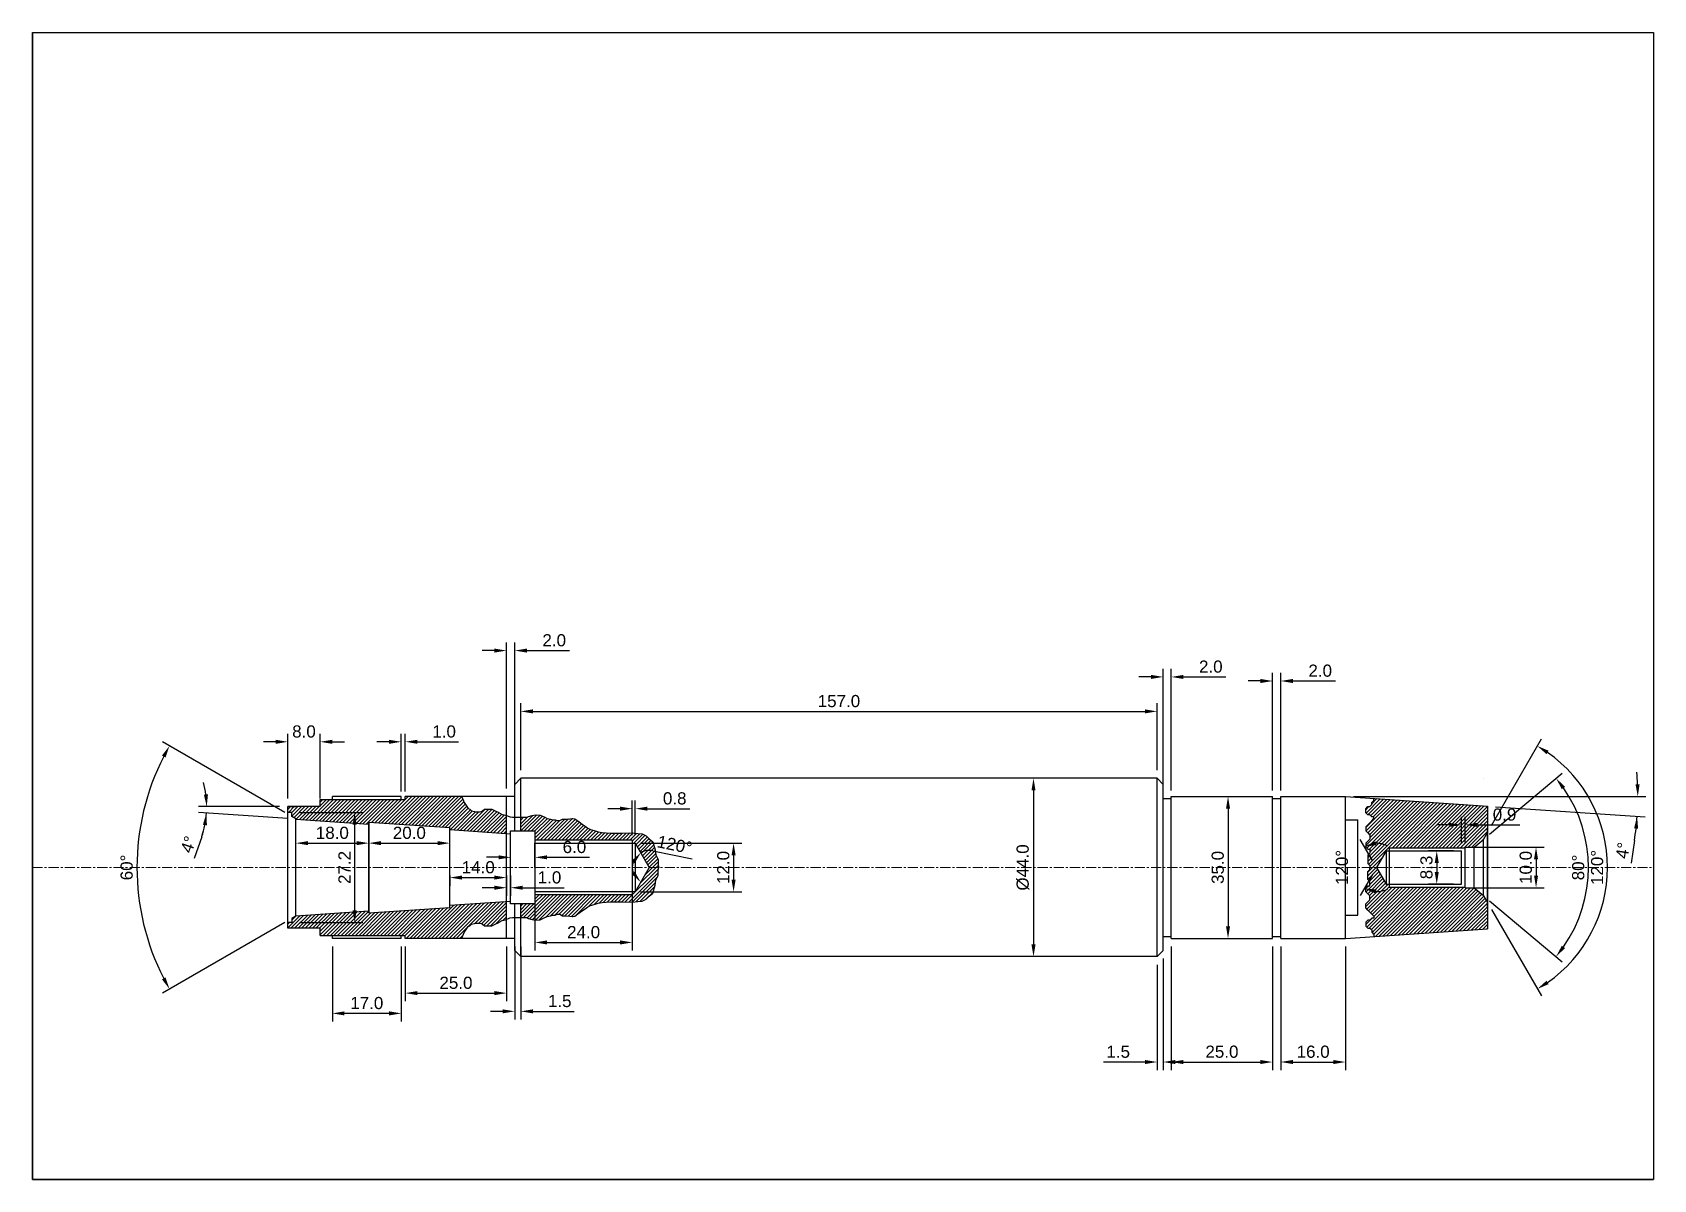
# Model space of a CAD drawing. Header units: inches. Extents: x 0 to 400, y 0 to 283.
import ezdxf

# ---------------------------------------------------------------- set-up
doc = ezdxf.new("R2010")
doc.units = ezdxf.units.IN
doc.header["$MEASUREMENT"] = 0
doc.linetypes.add('CENTERX2', pattern=[4, 2.5, -0.5, 0.5, -0.5])
doc.layers.add('centre line', color=7, linetype='CENTERX2', lineweight=5, true_color=0xff3d3d)
doc.layers.add('dimension lines', color=7, linetype='Continuous', lineweight=5, true_color=0xffff42)
doc.styles.get("Standard").update_dxf_attribs({"font": 'arial.ttf'})
doc.dimstyles.get("Standard").update_dxf_attribs({"dimtxt": 3, "dimasz": 3, "dimexe": 0.18, "dimexo": 0.0625, "dimgap": 0.09, "dimtad": 1, "dimdec": 1, "dimzin": 0, "dimdsep": 46, "dimtxsty": 'Standard', "dimcen": 0.09, "dimadec": 0, "dimazin": 0, "dimtfac": 1, "dimtdec": 1, "dimtofl": 0, "dimtmove": 0, "dimatfit": 3, "dimfxl": 1, "dimtolj": 1, "dimtzin": 0, "dimarcsym": 0})

# ---------------------------------------------------------------- blocks, each defined once
blk = doc.blocks.new('*D1')
at = {"layer": 'Defpoints', "color": 0, "transparency": 16777216}
for p in [(64, 89.58), (65, 89), (26.7, 87.42), (64, 64.42), (65, 65)]:
    blk.add_point(p, dxfattribs=at)
at = {"layer": 'dimension lines', "color": 0, "lineweight": -2, "transparency": 16777216}
for p, q in [((62.27, 90.58), (32.1, 108)), ((62.27, 63.42), (32.1, 46))]:
    blk.add_line(p, q, dxfattribs=at)
blk.add_arc((85.78, 77), 59.99, 152.8654, 207.1346, dxfattribs=at)
at = {"layer": 'dimension lines', "color": 0, "transparency": 16777216}
for points in [[(31.96, 104.6), (32.83, 104.12), (33.83, 107)], [(32.83, 49.88), (31.96, 49.4), (33.83, 47)]]:
    blk.add_solid(points, dxfattribs=at)
at = {"layer": 'dimension lines', "color": 0, "transparency": 16777216, "insert": (23.26, 77), "char_height": 3, "attachment_point": 5, "rotation": 90}
blk.add_mtext('\\A1;60°', dxfattribs=at)
blk = doc.blocks.new('*D2')
at = {"layer": 'Defpoints', "color": 0, "transparency": 16777216}
for p in [(359, 85.66), (358, 83.93), (358, 70.07), (359, 68.34), (386.53, 65.16)]:
    blk.add_point(p, dxfattribs=at)
at = {"layer": 'dimension lines', "color": 0, "lineweight": -2, "transparency": 16777216}
for p, q in [((360, 87.39), (372.31, 108.71)), ((360, 66.61), (372.31, 45.29))]:
    blk.add_line(p, q, dxfattribs=at)
blk.add_arc((354, 77), 34.62, 304.967, 55.033, dxfattribs=at)
at = {"layer": 'dimension lines', "color": 0, "transparency": 16777216}
for points in [[(373.57, 104.95), (374.11, 105.79), (371.31, 106.98)], [(374.11, 48.21), (373.57, 49.05), (371.31, 47.02)]]:
    blk.add_solid(points, dxfattribs=at)
at = {"layer": 'dimension lines', "color": 0, "transparency": 16777216, "insert": (386.08, 77), "char_height": 3, "attachment_point": 5, "rotation": 90}
blk.add_mtext('\\A1;120°', dxfattribs=at)
blk = doc.blocks.new('*D3')
at = {"layer": 'Defpoints', "color": 0, "transparency": 16777216}
for p in [(355.7, 82), (358, 83.93), (355.7, 72), (358, 70.07), (383.02, 69.11)]:
    blk.add_point(p, dxfattribs=at)
at = {"layer": 'dimension lines', "color": 0, "lineweight": -2, "transparency": 16777216}
for p, q in [((359.53, 85.22), (377.48, 100.27)), ((359.53, 68.78), (377.48, 53.73))]:
    blk.add_line(p, q, dxfattribs=at)
blk.add_arc((349.74, 77), 34.2, 325.027, 34.973, dxfattribs=at)
at = {"layer": 'dimension lines', "color": 0, "transparency": 16777216}
for points in [[(377.37, 96.3), (378.17, 96.91), (375.94, 98.99)], [(378.17, 57.09), (377.37, 57.7), (375.94, 55.01)]]:
    blk.add_solid(points, dxfattribs=at)
at = {"layer": 'dimension lines', "color": 0, "transparency": 16777216, "insert": (381.41, 77), "char_height": 3, "attachment_point": 5, "rotation": 90}
blk.add_mtext('\\A1;80°', dxfattribs=at)
blk = doc.blocks.new('*D4')
at = {"layer": 'Defpoints', "color": 0, "transparency": 16777216}
for p in [(308, 94.5), (324, 94.5), (324, 94.5), (359, 92.11), (396.09, 92.86)]:
    blk.add_point(p, dxfattribs=at)
at = {"layer": 'dimension lines', "color": 0, "lineweight": -2, "transparency": 16777216}
for p, q in [((326, 94.5), (398.11, 94.5)), ((361, 91.98), (397.94, 89.46)), ((395.29, 83.63), (394.43, 78.02))]:
    blk.add_line(p, q, dxfattribs=at)
for start, end in [(2.3838, 4.7676), (351.3313, 356.1), (351.3324, 353.7162)]:
    blk.add_arc((324, 94.5), 72.11, start, end, dxfattribs=at)
at = {"layer": 'dimension lines', "color": 0, "transparency": 16777216}
for points in [[(396.55, 97.51), (395.55, 97.49), (396.11, 94.5)], [(395.18, 86.65), (396.18, 86.56), (395.94, 89.6)]]:
    blk.add_solid(points, dxfattribs=at)
at = {"layer": 'dimension lines', "color": 0, "transparency": 16777216, "insert": (392.39, 81.2), "char_height": 3, "attachment_point": 5, "rotation": 81.3313}
blk.add_mtext('\\A1;4°', dxfattribs=at)
blk = doc.blocks.new('*D5')
at = {"layer": 'Defpoints', "color": 0, "transparency": 16777216}
for p in [(148.75, 83), (152.21, 77), (152.21, 77), (148.25, 75.56), (148.75, 71)]:
    blk.add_point(p, dxfattribs=at)
at = {"layer": 'dimension lines', "color": 0, "lineweight": -2, "transparency": 16777216}
blk.add_line((153.07, 81.13), (162.8, 79.11), dxfattribs=at)
for start, end in [(78.2969, 120), (161.7031, 198.2969)]:
    blk.add_arc((152.21, 77), 4.21, start, end, dxfattribs=at)
at = {"layer": 'dimension lines', "color": 0, "transparency": 16777216}
for points in [[(147.83, 78.64), (148.6, 78.01), (150.11, 80.65)], [(148.6, 75.99), (147.83, 75.36), (150.11, 73.35)]]:
    blk.add_solid(points, dxfattribs=at)
at = {"layer": 'dimension lines', "color": 0, "transparency": 16777216, "insert": (158.45, 82.6), "char_height": 3, "attachment_point": 5, "rotation": 348.2969}
blk.add_mtext('\\A1;120°', dxfattribs=at)
blk = doc.blocks.new('*D6')
at = {"layer": 'Defpoints', "color": 0, "transparency": 16777216}
for p in [(334, 81.13), (326.01, 79.04), (331.61, 77), (331.61, 77), (334, 72.87)]:
    blk.add_point(p, dxfattribs=at)
at = {"layer": 'dimension lines', "color": 0, "lineweight": -2, "transparency": 16777216}
for p, q in [((330.61, 78.73), (327.63, 83.89)), ((330.61, 75.27), (327.63, 70.11))]:
    blk.add_line(p, q, dxfattribs=at)
for start, end in [(61.6818, 90.8409), (269.1591, 298.3182)]:
    blk.add_arc((331.61, 77), 5.96, start, end, dxfattribs=at)
at = {"layer": 'dimension lines', "color": 0, "transparency": 16777216}
for points in [[(331.66, 82.48), (331.39, 83.44), (328.63, 82.16)], [(331.39, 70.56), (331.66, 71.52), (328.63, 71.84)]]:
    blk.add_solid(points, dxfattribs=at)
at = {"layer": 'dimension lines', "color": 0, "transparency": 16777216, "insert": (323.12, 77), "char_height": 3, "attachment_point": 5, "rotation": 90}
blk.add_mtext('\\A1;120°', dxfattribs=at)
blk = doc.blocks.new('*D7')
at = {"layer": 'Defpoints', "color": 0, "transparency": 16777216}
for p in [(63, 92), (71, 92), (43, 91.48), (65, 88.93), (83, 87.71)]:
    blk.add_point(p, dxfattribs=at)
at = {"layer": 'dimension lines', "color": 0, "lineweight": -2, "transparency": 16777216}
for p, q in [((61, 92), (41.01, 92)), ((63, 89.07), (40.96, 90.57)), ((41.77, 84.55), (39.93, 79.19))]:
    blk.add_line(p, q, dxfattribs=at)
for start, end in [(7.4823, 14.9646), (341.1033, 356.1), (341.1354, 348.6177)]:
    blk.add_arc((20.02, 92), 22.99, start, end, dxfattribs=at)
at = {"layer": 'dimension lines', "color": 0, "transparency": 16777216}
for points in [[(43.31, 95.03), (42.31, 94.96), (43.01, 92)], [(42.06, 87.53), (43.05, 87.4), (42.95, 90.44)]]:
    blk.add_solid(points, dxfattribs=at)
at = {"layer": 'dimension lines', "color": 0, "transparency": 16777216, "insert": (38.48, 82.68), "char_height": 3, "attachment_point": 5, "rotation": 71.1033}
blk.add_mtext('\\A1;4°', dxfattribs=at)
blk = doc.blocks.new('*D8')
at = {"layer": 'Defpoints', "color": 0, "transparency": 16777216}
for p in [(277.5, 115.5), (120.5, 99), (277.5, 99)]:
    blk.add_point(p, dxfattribs=at)
at = {"layer": 'dimension lines', "color": 0, "lineweight": -2, "transparency": 16777216}
for p, q in [((120.5, 101), (120.5, 117.5)), ((277.5, 101), (277.5, 117.5)), ((123.5, 115.5), (274.5, 115.5))]:
    blk.add_line(p, q, dxfattribs=at)
at = {"layer": 'dimension lines', "color": 0, "transparency": 16777216}
for points in [[(123.5, 116), (123.5, 115), (120.5, 115.5)], [(274.5, 116), (274.5, 115), (277.5, 115.5)]]:
    blk.add_solid(points, dxfattribs=at)
at = {"layer": 'dimension lines', "color": 0, "transparency": 16777216, "insert": (199, 118.03), "char_height": 3, "attachment_point": 5}
blk.add_mtext('\\A1;157.0', dxfattribs=at)
blk = doc.blocks.new('*D9')
at = {"layer": 'Defpoints', "color": 0, "transparency": 16777216}
for p in [(281, 59.5), (306, 59.5), (306, 29)]:
    blk.add_point(p, dxfattribs=at)
at = {"layer": 'dimension lines', "color": 0, "lineweight": -2, "transparency": 16777216}
for p, q in [((281, 57.5), (281, 27)), ((306, 57.5), (306, 27)), ((284, 29), (303, 29))]:
    blk.add_line(p, q, dxfattribs=at)
at = {"layer": 'dimension lines', "color": 0, "transparency": 16777216}
for points in [[(284, 29.5), (284, 28.5), (281, 29)], [(303, 29.5), (303, 28.5), (306, 29)]]:
    blk.add_solid(points, dxfattribs=at)
at = {"layer": 'dimension lines', "color": 0, "transparency": 16777216, "insert": (293.5, 31.53), "char_height": 3, "attachment_point": 5}
blk.add_mtext('\\A1;25.0', dxfattribs=at)
blk = doc.blocks.new('*D10')
at = {"layer": 'Defpoints', "color": 0, "transparency": 16777216}
for p in [(308, 59.5), (324, 59.5), (324, 29)]:
    blk.add_point(p, dxfattribs=at)
at = {"layer": 'dimension lines', "color": 0, "lineweight": -2, "transparency": 16777216}
for p, q in [((308, 57.5), (308, 27)), ((324, 57.5), (324, 27)), ((311, 29), (321, 29))]:
    blk.add_line(p, q, dxfattribs=at)
at = {"layer": 'dimension lines', "color": 0, "transparency": 16777216}
for points in [[(311, 29.5), (311, 28.5), (308, 29)], [(321, 29.5), (321, 28.5), (324, 29)]]:
    blk.add_solid(points, dxfattribs=at)
at = {"layer": 'dimension lines', "color": 0, "transparency": 16777216, "insert": (316, 31.53), "char_height": 3, "attachment_point": 5}
blk.add_mtext('\\A1;16.0', dxfattribs=at)
blk = doc.blocks.new('*D11')
at = {"layer": 'Defpoints', "color": 0, "transparency": 16777216}
for p in [(279, 56.5), (277.5, 55), (277.5, 29)]:
    blk.add_point(p, dxfattribs=at)
at = {"layer": 'dimension lines', "color": 0, "lineweight": -2, "transparency": 16777216}
for p, q in [((277.5, 53), (277.5, 27)), ((279, 54.5), (279, 27)), ((274.5, 29), (264.3, 29)), ((282, 29), (285, 29))]:
    blk.add_line(p, q, dxfattribs=at)
at = {"layer": 'dimension lines', "color": 0, "transparency": 16777216}
for points in [[(274.5, 29.5), (274.5, 28.5), (277.5, 29)], [(282, 29.5), (282, 28.5), (279, 29)]]:
    blk.add_solid(points, dxfattribs=at)
at = {"layer": 'dimension lines', "color": 0, "transparency": 16777216, "insert": (267.9, 31.53), "char_height": 3, "attachment_point": 5}
blk.add_mtext('\\A1;1.5', dxfattribs=at)
blk = doc.blocks.new('*D12')
at = {"layer": 'Defpoints', "color": 0, "transparency": 16777216}
for p in [(308, 123), (306, 94), (308, 94)]:
    blk.add_point(p, dxfattribs=at)
at = {"layer": 'dimension lines', "color": 0, "lineweight": -2, "transparency": 16777216}
for p, q in [((306, 96), (306, 125)), ((308, 96), (308, 125)), ((303, 123), (300, 123)), ((311, 123), (321.5, 123))]:
    blk.add_line(p, q, dxfattribs=at)
at = {"layer": 'dimension lines', "color": 0, "transparency": 16777216}
for points in [[(303, 123.5), (303, 122.5), (306, 123)], [(311, 123.5), (311, 122.5), (308, 123)]]:
    blk.add_solid(points, dxfattribs=at)
at = {"layer": 'dimension lines', "color": 0, "transparency": 16777216, "insert": (317.75, 125.53), "char_height": 3, "attachment_point": 5}
blk.add_mtext('\\A1;2.0', dxfattribs=at)
blk = doc.blocks.new('*D13')
at = {"layer": 'Defpoints', "color": 0, "transparency": 16777216}
for p in [(281, 124), (279, 94), (281, 94)]:
    blk.add_point(p, dxfattribs=at)
at = {"layer": 'dimension lines', "color": 0, "lineweight": -2, "transparency": 16777216}
for p, q in [((276, 124), (273, 124)), ((279, 96), (279, 126)), ((281, 96), (281, 126)), ((284, 124), (294.5, 124))]:
    blk.add_line(p, q, dxfattribs=at)
at = {"layer": 'dimension lines', "color": 0, "transparency": 16777216}
for points in [[(276, 124.5), (276, 123.5), (279, 124)], [(284, 124.5), (284, 123.5), (281, 124)]]:
    blk.add_solid(points, dxfattribs=at)
at = {"layer": 'dimension lines', "color": 0, "transparency": 16777216, "insert": (290.75, 126.53), "char_height": 3, "attachment_point": 5}
blk.add_mtext('\\A1;2.0', dxfattribs=at)
blk = doc.blocks.new('*D14')
at = {"layer": 'Defpoints', "color": 0, "transparency": 16777216}
for p in [(92, 108), (91, 93.75), (92, 93.75)]:
    blk.add_point(p, dxfattribs=at)
at = {"layer": 'dimension lines', "color": 0, "lineweight": -2, "transparency": 16777216}
for p, q in [((88, 108), (85, 108)), ((91, 95.75), (91, 110)), ((92, 95.75), (92, 110)), ((95, 108), (105.17, 108))]:
    blk.add_line(p, q, dxfattribs=at)
at = {"layer": 'dimension lines', "color": 0, "transparency": 16777216}
for points in [[(88, 108.5), (88, 107.5), (91, 108)], [(95, 108.5), (95, 107.5), (92, 108)]]:
    blk.add_solid(points, dxfattribs=at)
at = {"layer": 'dimension lines', "color": 0, "transparency": 16777216, "insert": (101.58, 110.53), "char_height": 3, "attachment_point": 5}
blk.add_mtext('\\A1;1.0', dxfattribs=at)
blk = doc.blocks.new('*D15')
at = {"layer": 'Defpoints', "color": 0, "transparency": 16777216}
for p in [(71, 108), (63, 92), (71, 92)]:
    blk.add_point(p, dxfattribs=at)
at = {"layer": 'dimension lines', "color": 0, "lineweight": -2, "transparency": 16777216}
for p, q in [((60, 108), (57, 108)), ((63, 94), (63, 110)), ((71, 94), (71, 110)), ((74, 108), (77, 108))]:
    blk.add_line(p, q, dxfattribs=at)
at = {"layer": 'dimension lines', "color": 0, "transparency": 16777216}
for points in [[(60, 108.5), (60, 107.5), (63, 108)], [(74, 108.5), (74, 107.5), (71, 108)]]:
    blk.add_solid(points, dxfattribs=at)
at = {"layer": 'dimension lines', "color": 0, "transparency": 16777216, "insert": (67, 110.53), "char_height": 3, "attachment_point": 5}
blk.add_mtext('\\A1;8.0', dxfattribs=at)
blk = doc.blocks.new('*D16')
at = {"layer": 'Defpoints', "color": 0, "transparency": 16777216}
for p in [(119, 130.5), (117, 94.5), (119, 94.5)]:
    blk.add_point(p, dxfattribs=at)
at = {"layer": 'dimension lines', "color": 0, "lineweight": -2, "transparency": 16777216}
for p, q in [((117, 96.5), (117, 132.5)), ((119, 96.5), (119, 132.5)), ((114, 130.5), (111, 130.5)), ((122, 130.5), (132.5, 130.5))]:
    blk.add_line(p, q, dxfattribs=at)
at = {"layer": 'dimension lines', "color": 0, "transparency": 16777216}
for points in [[(114, 131), (114, 130), (117, 130.5)], [(122, 131), (122, 130), (119, 130.5)]]:
    blk.add_solid(points, dxfattribs=at)
at = {"layer": 'dimension lines', "color": 0, "transparency": 16777216, "insert": (128.75, 133.03), "char_height": 3, "attachment_point": 5}
blk.add_mtext('\\A1;2.0', dxfattribs=at)
blk = doc.blocks.new('*D17')
at = {"layer": 'Defpoints', "color": 0, "transparency": 16777216}
for p in [(119, 59.5), (120.5, 59.5), (120.5, 41.5)]:
    blk.add_point(p, dxfattribs=at)
at = {"layer": 'dimension lines', "color": 0, "lineweight": -2, "transparency": 16777216}
for p, q in [((119, 57.5), (119, 39.5)), ((120.5, 57.5), (120.5, 39.5)), ((116, 41.5), (113, 41.5)), ((123.5, 41.5), (133.7, 41.5))]:
    blk.add_line(p, q, dxfattribs=at)
at = {"layer": 'dimension lines', "color": 0, "transparency": 16777216}
for points in [[(116, 42), (116, 41), (119, 41.5)], [(123.5, 42), (123.5, 41), (120.5, 41.5)]]:
    blk.add_solid(points, dxfattribs=at)
at = {"layer": 'dimension lines', "color": 0, "transparency": 16777216, "insert": (130.1, 44.03), "char_height": 3, "attachment_point": 5}
blk.add_mtext('\\A1;1.5', dxfattribs=at)
blk = doc.blocks.new('*D18')
at = {"layer": 'Defpoints', "color": 0, "transparency": 16777216}
for p in [(92, 59.5), (117, 59.5), (117, 46)]:
    blk.add_point(p, dxfattribs=at)
at = {"layer": 'dimension lines', "color": 0, "lineweight": -2, "transparency": 16777216}
for p, q in [((92, 57.5), (92, 44)), ((117, 57.5), (117, 44)), ((95, 46), (114, 46))]:
    blk.add_line(p, q, dxfattribs=at)
at = {"layer": 'dimension lines', "color": 0, "transparency": 16777216}
for points in [[(95, 46.5), (95, 45.5), (92, 46)], [(114, 46.5), (114, 45.5), (117, 46)]]:
    blk.add_solid(points, dxfattribs=at)
at = {"layer": 'dimension lines', "color": 0, "transparency": 16777216, "insert": (104.5, 48.53), "char_height": 3, "attachment_point": 5}
blk.add_mtext('\\A1;25.0', dxfattribs=at)
blk = doc.blocks.new('*D19')
at = {"layer": 'Defpoints', "color": 0, "transparency": 16777216}
for p in [(74, 59.5), (91, 59.5), (74, 41)]:
    blk.add_point(p, dxfattribs=at)
at = {"layer": 'dimension lines', "color": 0, "lineweight": -2, "transparency": 16777216}
for p, q in [((74, 57.5), (74, 39)), ((91, 57.5), (91, 39)), ((88, 41), (77, 41))]:
    blk.add_line(p, q, dxfattribs=at)
at = {"layer": 'dimension lines', "color": 0, "transparency": 16777216}
for points in [[(77, 41.5), (77, 40.5), (74, 41)], [(88, 41.5), (88, 40.5), (91, 41)]]:
    blk.add_solid(points, dxfattribs=at)
at = {"layer": 'dimension lines', "color": 0, "transparency": 16777216, "insert": (82.5, 43.53), "char_height": 3, "attachment_point": 5}
blk.add_mtext('\\A1;17.0', dxfattribs=at)
blk = doc.blocks.new('*D20')
at = {"layer": 'Defpoints', "color": 0, "transparency": 16777216}
for p in [(117, 77), (118, 77), (118, 72)]:
    blk.add_point(p, dxfattribs=at)
at = {"layer": 'dimension lines', "color": 0, "lineweight": -2, "transparency": 16777216}
for p, q in [((114, 72), (111, 72)), ((117, 75), (117, 70)), ((118, 75), (118, 70)), ((121, 72), (131.17, 72))]:
    blk.add_line(p, q, dxfattribs=at)
at = {"layer": 'dimension lines', "color": 0, "transparency": 16777216}
for points in [[(114, 72.5), (114, 71.5), (117, 72)], [(121, 72.5), (121, 71.5), (118, 72)]]:
    blk.add_solid(points, dxfattribs=at)
at = {"layer": 'dimension lines', "color": 0, "transparency": 16777216, "insert": (127.58, 74.53), "char_height": 3, "attachment_point": 5}
blk.add_mtext('\\A1;1.0', dxfattribs=at)
blk = doc.blocks.new('*D21')
at = {"layer": 'Defpoints', "color": 0, "transparency": 16777216}
for p in [(118, 77), (124, 79.5), (124, 77)]:
    blk.add_point(p, dxfattribs=at)
at = {"layer": 'dimension lines', "color": 0, "lineweight": -2, "transparency": 16777216}
for p, q in [((118, 79), (118, 81.5)), ((124, 79), (124, 81.5)), ((115, 79.5), (112, 79.5)), ((127, 79.5), (137.47, 79.5))]:
    blk.add_line(p, q, dxfattribs=at)
at = {"layer": 'dimension lines', "color": 0, "transparency": 16777216}
for points in [[(115, 80), (115, 79), (118, 79.5)], [(127, 80), (127, 79), (124, 79.5)]]:
    blk.add_solid(points, dxfattribs=at)
at = {"layer": 'dimension lines', "color": 0, "transparency": 16777216, "insert": (133.73, 82.03), "char_height": 3, "attachment_point": 5}
blk.add_mtext('\\A1;6.0', dxfattribs=at)
blk = doc.blocks.new('*D22')
at = {"layer": 'Defpoints', "color": 0, "transparency": 16777216}
for p in [(148, 83), (148, 71), (173, 71)]:
    blk.add_point(p, dxfattribs=at)
at = {"layer": 'dimension lines', "color": 0, "lineweight": -2, "transparency": 16777216}
for p, q in [((150, 83), (175, 83)), ((173, 80), (173, 74)), ((150, 71), (175, 71))]:
    blk.add_line(p, q, dxfattribs=at)
at = {"layer": 'dimension lines', "color": 0, "transparency": 16777216}
for points in [[(172.5, 80), (173.5, 80), (173, 83)], [(172.5, 74), (173.5, 74), (173, 71)]]:
    blk.add_solid(points, dxfattribs=at)
at = {"layer": 'dimension lines', "color": 0, "transparency": 16777216, "insert": (170.47, 77), "char_height": 3, "attachment_point": 5, "rotation": 90}
blk.add_mtext('\\A1;12.0', dxfattribs=at)
blk = doc.blocks.new('*D23')
at = {"layer": 'Defpoints', "color": 0, "transparency": 16777216}
for p in [(124, 77), (148, 77), (148, 58.5)]:
    blk.add_point(p, dxfattribs=at)
at = {"layer": 'dimension lines', "color": 0, "lineweight": -2, "transparency": 16777216}
for p, q in [((124, 75), (124, 56.5)), ((148, 75), (148, 56.5)), ((127, 58.5), (145, 58.5))]:
    blk.add_line(p, q, dxfattribs=at)
at = {"layer": 'dimension lines', "color": 0, "transparency": 16777216}
for points in [[(127, 59), (127, 58), (124, 58.5)], [(145, 59), (145, 58), (148, 58.5)]]:
    blk.add_solid(points, dxfattribs=at)
at = {"layer": 'dimension lines', "color": 0, "transparency": 16777216, "insert": (136, 61.03), "char_height": 3, "attachment_point": 5}
blk.add_mtext('\\A1;24.0', dxfattribs=at)
blk = doc.blocks.new('*D24')
at = {"layer": 'Defpoints', "color": 0, "transparency": 16777216}
for p in [(148.75, 91.5), (148, 83), (148.75, 83)]:
    blk.add_point(p, dxfattribs=at)
at = {"layer": 'dimension lines', "color": 0, "lineweight": -2, "transparency": 16777216}
for p, q in [((148, 85), (148, 93.5)), ((148.75, 85), (148.75, 93.5)), ((145, 91.5), (142, 91.5)), ((151.75, 91.5), (162.22, 91.5))]:
    blk.add_line(p, q, dxfattribs=at)
at = {"layer": 'dimension lines', "color": 0, "transparency": 16777216}
for points in [[(145, 92), (145, 91), (148, 91.5)], [(151.75, 92), (151.75, 91), (148.75, 91.5)]]:
    blk.add_solid(points, dxfattribs=at)
at = {"layer": 'dimension lines', "color": 0, "transparency": 16777216, "insert": (158.48, 94.03), "char_height": 3, "attachment_point": 5}
blk.add_mtext('\\A1;0.8', dxfattribs=at)
blk = doc.blocks.new('*D25')
at = {"layer": 'Defpoints', "color": 0, "transparency": 16777216}
for p in [(64, 90.58), (64, 63.42), (79.5, 63.42)]:
    blk.add_point(p, dxfattribs=at)
at = {"layer": 'dimension lines', "color": 0, "lineweight": -2, "transparency": 16777216}
for p, q in [((66, 90.58), (81.5, 90.58)), ((79.5, 87.58), (79.5, 66.42)), ((66, 63.42), (81.5, 63.42))]:
    blk.add_line(p, q, dxfattribs=at)
at = {"layer": 'dimension lines', "color": 0, "transparency": 16777216}
for points in [[(79, 87.58), (80, 87.58), (79.5, 90.58)], [(79, 66.42), (80, 66.42), (79.5, 63.42)]]:
    blk.add_solid(points, dxfattribs=at)
at = {"layer": 'dimension lines', "color": 0, "transparency": 16777216, "insert": (76.99, 77), "char_height": 3, "attachment_point": 5, "rotation": 90}
blk.add_mtext('\\A1;27.2', dxfattribs=at)
blk = doc.blocks.new('*D26')
at = {"layer": 'Defpoints', "color": 0, "transparency": 16777216}
for p in [(83, 83), (65, 77), (83, 77)]:
    blk.add_point(p, dxfattribs=at)
at = {"layer": 'dimension lines', "color": 0, "lineweight": -2, "transparency": 16777216}
for p, q in [((65, 79), (65, 85)), ((83, 79), (83, 85)), ((68, 83), (80, 83))]:
    blk.add_line(p, q, dxfattribs=at)
at = {"layer": 'dimension lines', "color": 0, "transparency": 16777216}
for points in [[(68, 83.5), (68, 82.5), (65, 83)], [(80, 83.5), (80, 82.5), (83, 83)]]:
    blk.add_solid(points, dxfattribs=at)
at = {"layer": 'dimension lines', "color": 0, "transparency": 16777216, "insert": (74, 85.53), "char_height": 3, "attachment_point": 5}
blk.add_mtext('\\A1;18.0', dxfattribs=at)
blk = doc.blocks.new('*D27')
at = {"layer": 'Defpoints', "color": 0, "transparency": 16777216}
for p in [(103, 83), (83, 77), (103, 77)]:
    blk.add_point(p, dxfattribs=at)
at = {"layer": 'dimension lines', "color": 0, "lineweight": -2, "transparency": 16777216}
for p, q in [((83, 79), (83, 85)), ((103, 79), (103, 85)), ((86, 83), (100, 83))]:
    blk.add_line(p, q, dxfattribs=at)
at = {"layer": 'dimension lines', "color": 0, "transparency": 16777216}
for points in [[(86, 83.5), (86, 82.5), (83, 83)], [(100, 83.5), (100, 82.5), (103, 83)]]:
    blk.add_solid(points, dxfattribs=at)
at = {"layer": 'dimension lines', "color": 0, "transparency": 16777216, "insert": (93, 85.53), "char_height": 3, "attachment_point": 5}
blk.add_mtext('\\A1;20.0', dxfattribs=at)
blk = doc.blocks.new('*D28')
at = {"layer": 'Defpoints', "color": 0, "transparency": 16777216}
for p in [(103, 77), (117, 77), (117, 74.5)]:
    blk.add_point(p, dxfattribs=at)
at = {"layer": 'dimension lines', "color": 0, "lineweight": -2, "transparency": 16777216}
for p, q in [((103, 75), (103, 72.5)), ((106, 74.5), (114, 74.5)), ((117, 75), (117, 72.5))]:
    blk.add_line(p, q, dxfattribs=at)
at = {"layer": 'dimension lines', "color": 0, "transparency": 16777216}
for points in [[(106, 75), (106, 74), (103, 74.5)], [(114, 75), (114, 74), (117, 74.5)]]:
    blk.add_solid(points, dxfattribs=at)
at = {"layer": 'dimension lines', "color": 0, "transparency": 16777216, "insert": (110, 77.03), "char_height": 3, "attachment_point": 5}
blk.add_mtext('\\A1;14.0', dxfattribs=at)
blk = doc.blocks.new('*D29')
at = {"layer": 'Defpoints', "color": 0, "transparency": 16777216}
for p in [(277.5, 99), (247, 55), (277.5, 55)]:
    blk.add_point(p, dxfattribs=at)
at = {"layer": 'dimension lines', "color": 0, "lineweight": -2, "transparency": 16777216}
for p, q in [((275.5, 99), (245, 99)), ((247, 96), (247, 58)), ((275.5, 55), (245, 55))]:
    blk.add_line(p, q, dxfattribs=at)
at = {"layer": 'dimension lines', "color": 0, "transparency": 16777216}
for points in [[(246.5, 96), (247.5, 96), (247, 99)], [(246.5, 58), (247.5, 58), (247, 55)]]:
    blk.add_solid(points, dxfattribs=at)
at = {"layer": 'dimension lines', "color": 0, "transparency": 16777216, "insert": (244.38, 77), "char_height": 3, "attachment_point": 5, "rotation": 90}
blk.add_mtext('\\A1;%%C44.0', dxfattribs=at)
blk = doc.blocks.new('*D30')
at = {"layer": 'Defpoints', "color": 0, "transparency": 16777216}
for p in [(281, 94.5), (281, 59.5), (295, 59.5)]:
    blk.add_point(p, dxfattribs=at)
at = {"layer": 'dimension lines', "color": 0, "lineweight": -2, "transparency": 16777216}
for p, q in [((283, 94.5), (297, 94.5)), ((295, 91.5), (295, 62.5)), ((283, 59.5), (297, 59.5))]:
    blk.add_line(p, q, dxfattribs=at)
at = {"layer": 'dimension lines', "color": 0, "transparency": 16777216}
for points in [[(294.5, 91.5), (295.5, 91.5), (295, 94.5)], [(294.5, 62.5), (295.5, 62.5), (295, 59.5)]]:
    blk.add_solid(points, dxfattribs=at)
at = {"layer": 'dimension lines', "color": 0, "transparency": 16777216, "insert": (292.47, 77), "char_height": 3, "attachment_point": 5, "rotation": 90}
blk.add_mtext('\\A1;35.0', dxfattribs=at)
blk = doc.blocks.new('*D31')
at = {"layer": 'Defpoints', "color": 0, "transparency": 16777216}
for p in [(352.63, 81.13), (346.5, 72.87), (352.63, 72.87)]:
    blk.add_point(p, dxfattribs=at)
at = {"layer": 'dimension lines', "color": 0, "lineweight": -2, "transparency": 16777216}
for p, q in [((350.63, 81.13), (344.5, 81.13)), ((346.5, 78.13), (346.5, 75.87)), ((350.63, 72.87), (344.5, 72.87))]:
    blk.add_line(p, q, dxfattribs=at)
at = {"layer": 'dimension lines', "color": 0, "transparency": 16777216}
for points in [[(346, 78.13), (347, 78.13), (346.5, 81.13)], [(346, 75.87), (347, 75.87), (346.5, 72.87)]]:
    blk.add_solid(points, dxfattribs=at)
at = {"layer": 'dimension lines', "color": 0, "transparency": 16777216, "insert": (343.97, 77), "char_height": 3, "attachment_point": 5, "rotation": 90}
blk.add_mtext('\\A1;8.3', dxfattribs=at)
blk = doc.blocks.new('*D32')
at = {"layer": 'Defpoints', "color": 0, "transparency": 16777216}
for p in [(353.5, 87.5), (352.63, 81.13), (353.5, 81.13)]:
    blk.add_point(p, dxfattribs=at)
at = {"layer": 'dimension lines', "color": 0, "lineweight": -2, "transparency": 16777216}
for p, q in [((352.63, 83.13), (352.63, 89.5)), ((353.5, 83.13), (353.5, 89.5)), ((349.63, 87.5), (346.63, 87.5)), ((356.5, 87.5), (366.97, 87.5))]:
    blk.add_line(p, q, dxfattribs=at)
at = {"layer": 'dimension lines', "color": 0, "transparency": 16777216}
for points in [[(349.63, 88), (349.63, 87), (352.63, 87.5)], [(356.5, 88), (356.5, 87), (353.5, 87.5)]]:
    blk.add_solid(points, dxfattribs=at)
at = {"layer": 'dimension lines', "color": 0, "transparency": 16777216, "insert": (363.23, 90.03), "char_height": 3, "attachment_point": 5}
blk.add_mtext('\\A1;0.9', dxfattribs=at)
blk = doc.blocks.new('*D33')
at = {"layer": 'Defpoints', "color": 0, "transparency": 16777216}
for p in [(355.7, 82), (355.7, 72), (371, 72)]:
    blk.add_point(p, dxfattribs=at)
at = {"layer": 'dimension lines', "color": 0, "lineweight": -2, "transparency": 16777216}
for p, q in [((357.7, 82), (373, 82)), ((371, 79), (371, 75)), ((357.7, 72), (373, 72))]:
    blk.add_line(p, q, dxfattribs=at)
at = {"layer": 'dimension lines', "color": 0, "transparency": 16777216}
for points in [[(370.5, 79), (371.5, 79), (371, 82)], [(370.5, 75), (371.5, 75), (371, 72)]]:
    blk.add_solid(points, dxfattribs=at)
at = {"layer": 'dimension lines', "color": 0, "transparency": 16777216, "insert": (368.47, 77), "char_height": 3, "attachment_point": 5, "rotation": 90}
blk.add_mtext('\\A1;10.0', dxfattribs=at)

msp = doc.modelspace()

# ---------------------------------------------------------------- hatches: boundary and pattern name
h = msp.add_hatch()
h.set_pattern_fill('ANSI31', color=256, scale=5)
h.paths.add_polyline_path([(117, 89.8), (116.74, 89.91), (115.92, 90.09), (115.19, 90.46), (115.1, 90.55), (114.19, 91), (114.01, 91.09), (113.37, 91.37), (111.91, 91.37), (111.55, 91.37), (111.09, 91), (110.73, 90.82), (110.27, 90.73), (109.82, 90.73), (109.36, 90.73), (109.09, 90.82), (108.36, 91), (107.91, 91.37), (107.54, 91.55), (106.54, 93.01), (105.98, 94.5), (92, 94.5), (92, 93.75), (71, 93.75), (71, 92), (63, 92), (63, 90.58), (64, 90.58), (64, 89.58), (65, 89), (65, 88.93), (83, 87.71), (83, 88.21), (103, 86.84), (103, 86.34), (117, 85.39)])
h = msp.add_hatch()
h.set_pattern_fill('ANSI31', color=256, scale=5)
h.paths.add_polyline_path([(359, 92.11), (331, 94.02), (331, 93.5), (330.5, 93), (330.5, 92.5), (330, 92), (329.5, 92), (329, 91.5), (329, 91), (329, 90.5), (329.5, 90), (330, 90), (330.5, 89.5), (330.96, 89.5), (330.96, 89.04), (330.47, 88.52), (329.5, 87.5), (329, 87), (329, 86), (329.5, 85.5), (330, 85), (330, 84.5), (330, 84), (329.5, 83.5), (329, 83), (329, 82), (329.5, 81.5), (330, 81.5), (330, 81), (330, 80.5), (329.5, 80), (329.5, 79), (329.5, 78.5), (329.5, 78), (330, 77.5), (330, 77), (331.61, 77), (334, 81.13), (334.75, 81.13), (334.75, 81.88), (353.5, 81.88), (353.5, 82), (355.7, 82), (358, 83.93), (359, 85.66)])
h = msp.add_hatch()
h.set_pattern_fill('ANSI31', color=256, scale=5)
h.paths.add_polyline_path([(138.61, 86.09), (137.7, 86.36), (137.06, 86.73), (136.42, 87.18), (135.97, 87.45), (134.6, 88.46), (133.87, 89), (133.33, 89.09), (133.14, 89.09), (132.6, 89), (131.69, 88.91), (130.77, 88.91), (130.14, 88.55), (129.5, 88.55), (128.95, 88.73), (128.59, 88.73), (128.41, 88.73), (127.86, 88.91), (127.04, 89.09), (126.4, 89.37), (125.31, 89.91), (124.12, 90), (123.3, 89.82), (122.39, 89.55), (122.03, 89.37), (121.57, 89.37), (121.12, 89.37), (120.5, 89.37), (120.5, 86), (124, 86), (124, 83.75), (148, 83.75), (148, 83), (148.75, 83), (152.21, 77), (154.55, 77), (154.37, 77.54), (154.37, 78.08), (154.37, 78.99), (153.83, 80.08), (153.64, 81.36), (153.1, 83.36), (152.19, 84.09), (151.46, 84.82), (150.45, 85.27), (149.36, 85.36), (147.99, 85.54), (145.53, 85.45), (144.08, 85.45), (142.53, 85.45), (140.61, 85.63), (139.61, 85.82)])
h = msp.add_hatch()
h.set_pattern_fill('ANSI31', color=256, scale=5)
h.paths.add_polyline_path([(137.7, 67.62), (138.61, 67.89), (139.61, 68.17), (140.61, 68.35), (142.53, 68.53), (144.07, 68.53), (145.53, 68.53), (147.99, 68.44), (149.36, 68.62), (150.45, 68.71), (151.46, 69.16), (152.18, 69.89), (153.1, 70.62), (153.64, 72.62), (153.83, 73.9), (154.37, 74.99), (154.37, 75.9), (154.37, 76.44), (154.55, 76.99), (154.55, 77), (152.21, 77), (148.75, 71), (148, 71), (148, 70.25), (124, 70.25), (124, 68), (120.5, 68), (120.5, 64.62), (121.11, 64.62), (121.57, 64.62), (122.03, 64.62), (122.39, 64.44), (123.3, 64.17), (124.12, 63.98), (125.3, 64.07), (126.4, 64.62), (127.04, 64.89), (127.86, 65.07), (128.4, 65.26), (128.59, 65.26), (128.95, 65.26), (129.5, 65.44), (130.13, 65.44), (130.77, 65.07), (131.68, 65.07), (132.59, 64.98), (133.14, 64.89), (133.32, 64.89), (133.87, 64.98), (134.6, 65.53), (135.97, 66.53), (136.42, 66.8), (137.06, 67.26)])
h = msp.add_hatch()
h.set_pattern_fill('ANSI31', color=256, scale=5)
h.paths.add_polyline_path([(359, 68.34), (358, 70.07), (355.7, 72), (353.5, 72), (353.5, 72.12), (334.75, 72.12), (334.75, 72.87), (334, 72.87), (331.61, 77), (330, 77), (330, 76.5), (329.5, 76), (329.5, 75.5), (329.5, 75), (329.5, 74), (330, 73.5), (330, 73), (330, 72.5), (329.5, 72.5), (329, 72), (329, 71), (329.5, 70.5), (330, 70), (330, 69.5), (330, 69), (329.5, 68.5), (329, 68), (329, 67), (329.5, 66.5), (330.47, 65.48), (330.96, 64.96), (330.96, 64.5), (330.5, 64.5), (330, 64), (329.5, 64), (329, 63.5), (329, 63), (329, 62.5), (329.5, 62), (330, 62), (330.5, 61.5), (330.5, 61), (331, 60.5), (331, 59.98), (359, 61.89)])
h = msp.add_hatch()
h.set_pattern_fill('ANSI31', color=256, scale=5)
h.paths.add_polyline_path([(115.19, 63.53), (115.92, 63.89), (116.74, 64.08), (117, 64.18), (117, 68.61), (103, 67.66), (103, 67.16), (83, 65.79), (83, 66.29), (65, 65.07), (65, 65), (64, 64.42), (64, 63.42), (63, 63.42), (63, 62), (71, 62), (71, 60.25), (92, 60.25), (92, 59.5), (105.98, 59.5), (106.54, 60.98), (107.54, 62.44), (107.9, 62.62), (108.36, 62.99), (109.09, 63.17), (109.36, 63.26), (109.82, 63.26), (110.27, 63.26), (110.73, 63.17), (111.09, 62.99), (111.55, 62.62), (111.91, 62.62), (113.37, 62.62), (114.01, 62.89), (114.19, 62.99), (115.1, 63.44)])

# ---------------------------------------------------------------- linework, layer by layer
for p, q in [((0, 283), (0, 0)), ((120.5, 99), (119, 97.5)), ((119, 86), (119, 97.5)), ((277.5, 99), (120.5, 99)), ((120.5, 86), (120.5, 99)), ((277.5, 55), (277.5, 99)), ((277.5, 99), (277.5, 99)), ((277.5, 99), (279, 97.5)), ((279, 56.5), (279, 97.5)), ((358, 99), (358, 99)), ((63, 62), (63, 92)), ((63, 62), (63, 92)), ((63, 62), (63, 92)), ((63, 62), (63, 92)), ((63, 62), (63, 92)), ((63, 62), (63, 92)), ((71, 92), (63, 92)), ((63, 92), (64, 92)), ((64, 92), (64, 92)), ((64, 92), (65, 92)), ((71, 93.75), (92, 93.75)), ((71, 92), (71, 93.75)), ((91, 94.5), (74, 94.5)), ((74, 93.75), (74, 94.5)), ((91, 93.75), (91, 94.5)), ((119, 94.5), (92, 94.5)), ((92, 93.75), (92, 94.5)), ((117, 59.5), (117, 94.5)), ((279, 94), (281, 94)), ((281, 94.5), (306, 94.5)), ((281, 59.5), (281, 94.5)), ((306, 59.5), (306, 94.5)), ((306, 94), (308, 94)), ((308, 59.5), (308, 94.5)), ((308, 94.5), (324, 94.5)), ((324, 59.5), (324, 94.5)), ((324, 94.5), (359, 92.11)), ((359, 92.11), (359, 61.89)), ((64, 90.58), (63, 90.58)), ((64, 89.58), (64, 90.58)), ((65, 89), (64, 89.58)), ((65, 65), (65, 89)), ((65, 65.07), (65, 88.93)), ((65, 88.93), (83, 87.71)), ((83, 65.77), (83, 88.23)), ((83, 87.73), (83, 88.23)), ((83, 88.23), (83, 65.77)), ((83, 87.71), (83, 88.21)), ((83, 88.21), (103, 86.84)), ((324, 88.75), (327, 88.75)), ((327, 65.25), (327, 88.75)), ((103, 67.01), (103, 86.99)), ((103, 86.34), (118, 85.32)), ((118, 68), (118, 86)), ((118, 77), (118, 86)), ((118, 86), (124, 86)), ((124, 86), (124, 68)), ((358, 83.93), (359, 85.66)), ((359, 67.38), (359, 86.62)), ((148, 83.75), (124, 83.75)), ((124, 77), (124, 83)), ((124, 83), (148.75, 83)), ((148, 83.75), (148, 70.25)), ((148.75, 83), (148.75, 71)), ((148.75, 83), (152.21, 77)), ((334, 81.13), (331.61, 77)), ((334, 81.13), (334, 72.87)), ((334, 81.13), (352.63, 81.13)), ((334.75, 81.88), (353.5, 81.88)), ((334.75, 81.88), (334.75, 72.12)), ((352.63, 72.87), (352.63, 81.13)), ((353.5, 72), (353.5, 82)), ((353.5, 82), (358, 82)), ((355.7, 82), (358, 83.93)), ((355.7, 72), (355.7, 82)), ((358, 70.07), (358, 83.93)), ((152.21, 77), (148.75, 71)), ((331.61, 77), (334, 72.87)), ((334, 72.87), (352.63, 72.87)), ((334.75, 72.12), (353.5, 72.12)), ((103, 67.66), (118, 68.68)), ((124, 68), (118, 68)), ((119, 56.5), (119, 68)), ((120.5, 55), (120.5, 68)), ((148.75, 71), (124, 71)), ((148, 70.25), (124, 70.25)), ((353.5, 72), (358, 72)), ((355.7, 72), (358, 70.07)), ((358, 70.07), (359, 68.34)), ((65, 65), (64, 64.42)), ((64, 64.42), (64, 63.42)), ((65, 65.07), (83, 66.29)), ((83, 65.79), (103, 67.16)), ((103, 67.01), (103, 67.51)), ((324, 65.25), (327, 65.25)), ((64, 63.42), (63, 63.42)), ((71, 62), (63, 62)), ((71, 60.25), (71, 62)), ((71, 60.25), (92, 60.25)), ((74, 59.5), (74, 60.25)), ((91, 59.5), (91, 60.25)), ((92, 59.5), (92, 60.25)), ((279, 60), (281, 60)), ((324, 59.5), (359, 61.89)), ((91, 59.5), (74, 59.5)), ((119, 59.5), (92, 59.5)), ((119, 56.5), (120.5, 55)), ((279, 56.5), (277.5, 55)), ((281, 59.5), (306, 59.5)), ((306, 60), (308, 60)), ((308, 59.5), (324, 59.5)), ((277.5, 55), (120.5, 55)), ((0, 0), (400, 0))]:
    msp.add_line(p, q)
msp.add_lwpolyline([(0, 0), (0, 283), (400, 283), (400, 0), (0, 0)], close=True)
for points in [[(105.99, 94.46), (106.54, 93.01), (107.54, 91.55), (107.91, 91.37), (108.36, 91), (109.09, 90.82), (109.36, 90.73), (109.82, 90.73), (110.27, 90.73), (110.73, 90.82), (111.09, 91), (111.55, 91.37), (111.91, 91.37), (113.37, 91.37), (114.01, 91.09), (114.19, 91), (115.1, 90.55), (115.19, 90.46), (115.92, 90.09), (116.74, 89.91), (117.84, 89.46), (118.47, 89.37), (119.57, 89.37), (120.39, 89.37), (121.12, 89.37), (121.57, 89.37), (121.57, 89.37), (122.03, 89.37), (122.39, 89.55), (123.3, 89.82), (124.12, 90), (125.31, 89.91), (126.4, 89.37), (127.04, 89.09), (127.86, 88.91), (128.41, 88.73), (128.59, 88.73), (128.95, 88.73), (129.5, 88.55), (130.14, 88.55), (130.77, 88.91), (131.69, 88.91), (132.6, 89), (133.14, 89.09), (133.33, 89.09), (133.87, 89), (134.6, 88.46), (135.97, 87.45), (136.42, 87.18), (137.06, 86.73), (137.7, 86.36), (138.61, 86.09), (139.61, 85.82), (140.61, 85.63), (142.53, 85.45), (144.08, 85.45), (145.53, 85.45), (147.99, 85.54), (149.36, 85.36), (150.45, 85.27), (151.46, 84.82), (152.19, 84.09), (153.1, 83.36), (153.64, 81.36), (153.83, 80.08), (154.37, 78.99), (154.37, 78.08), (154.37, 77.54), (154.55, 76.99)], [(330.47, 88.52), (330.47, 88.52), (330.96, 89.04), (330.96, 89.5), (330.5, 89.5), (330, 90), (329.5, 90), (329, 90.5), (329, 91), (329, 91.5), (329.5, 92), (329.5, 92), (330, 92), (330.5, 92.5), (330.5, 93), (330.5, 93), (331, 93.5), (331, 94.02)], [(330.47, 88.52), (329.5, 87.5), (329.5, 87.5), (329, 87), (329, 86), (329.5, 85.5), (330, 85), (330, 84.5), (330, 84), (329.5, 83.5), (329, 83), (329, 82), (329.5, 81.5), (330, 81.5), (330, 81), (330, 80.5), (329.5, 80), (329.5, 80), (329.5, 79), (329.5, 78.5), (329.5, 78), (329.5, 78), (330, 77.5), (330, 77)], [(105.99, 59.53), (106.54, 60.98), (107.54, 62.44), (107.9, 62.62), (108.36, 62.99), (109.09, 63.17), (109.36, 63.26), (109.82, 63.26), (110.27, 63.26), (110.73, 63.17), (111.09, 62.99), (111.55, 62.62), (111.91, 62.62), (113.37, 62.62), (114.01, 62.89), (114.19, 62.99), (115.1, 63.44), (115.19, 63.53), (115.92, 63.89), (116.74, 64.08), (117.83, 64.53), (118.47, 64.62), (119.57, 64.62), (120.39, 64.62), (121.11, 64.62), (121.57, 64.62), (121.57, 64.62), (122.03, 64.62), (122.39, 64.44), (123.3, 64.17), (124.12, 63.98), (125.3, 64.07), (126.4, 64.62), (127.04, 64.89), (127.86, 65.07), (128.4, 65.26), (128.59, 65.26), (128.95, 65.26), (129.5, 65.44), (130.13, 65.44), (130.77, 65.07), (131.68, 65.07), (132.59, 64.98), (133.14, 64.89), (133.32, 64.89), (133.87, 64.98), (134.6, 65.53), (135.97, 66.53), (136.42, 66.8), (137.06, 67.26), (137.7, 67.62), (138.61, 67.89), (139.61, 68.17), (140.61, 68.35), (142.53, 68.53), (144.07, 68.53), (145.53, 68.53), (147.99, 68.44), (149.36, 68.62), (150.45, 68.71), (151.46, 69.16), (152.18, 69.89), (153.1, 70.62), (153.64, 72.62), (153.83, 73.9), (154.37, 74.99), (154.37, 75.9), (154.37, 76.44), (154.55, 76.99)], [(330.47, 65.48), (329.5, 66.5), (329.5, 66.5), (329, 67), (329, 68), (329.5, 68.5), (330, 69), (330, 69.5), (330, 70), (329.5, 70.5), (329, 71), (329, 72), (329.5, 72.5), (330, 72.5), (330, 73), (330, 73.5), (329.5, 74), (329.5, 74), (329.5, 75), (329.5, 75.5), (329.5, 76), (329.5, 76), (330, 76.5), (330, 77)], [(330.47, 65.48), (330.47, 65.48), (330.96, 64.96), (330.96, 64.5), (330.5, 64.5), (330, 64), (329.5, 64), (329, 63.5), (329, 63), (329, 62.5), (329.5, 62), (329.5, 62), (330, 62), (330.5, 61.5), (330.5, 61), (330.5, 61), (331, 60.5), (331, 59.98)]]:
    msp.add_lwpolyline(points)
at = {"layer": 'centre line'}
msp.add_line((0, 77), (400, 77), dxfattribs=at)

# ---------------------------------------------------------------- dimensions: what is measured, and where the dimension line sits
at = {"layer": 'dimension lines'}
for base, p1, p2, picture, middle in [((119, 130.5), (117, 94.5), (119, 94.5), '*D16', (128.75, 133.03)), ((281, 124), (279, 94), (281, 94), '*D13', (290.75, 126.53)), ((308, 123), (306, 94), (308, 94), '*D12', (317.75, 125.53)), ((277.5, 115.5), (120.5, 99), (277.5, 99), '*D8', (199, 118.03)), ((71, 108), (63, 92), (71, 92), '*D15', (67, 110.53)), ((92, 108), (91, 93.75), (92, 93.75), '*D14', (101.58, 110.53)), ((148.75, 91.5), (148, 83), (148.75, 83), '*D24', (158.48396999, 94.03171896)), ((353.5, 87.5), (352.63, 81.13), (353.5, 81.13), '*D32', (363.23, 90.03)), ((83, 83), (65, 77), (83, 77), '*D26', (74, 85.53)), ((103, 83), (83, 77), (103, 77), '*D27', (93, 85.53)), ((124, 79.5), (118, 77), (124, 77), '*D21', (133.73, 82.03)), ((117, 74.5), (103, 77), (117, 77), '*D28', (110, 77.03)), ((118, 72), (117, 77), (118, 77), '*D20', (127.58, 74.53)), ((148, 58.5), (124, 77), (148, 77), '*D23', (136, 61.03)), ((74, 41), (91, 59.5), (74, 59.5), '*D19', (82.5, 43.53)), ((117, 46), (92, 59.5), (117, 59.5), '*D18', (104.5, 48.53)), ((120.5, 41.5), (119, 59.5), (120.5, 59.5), '*D17', (130.1, 44.03)), ((277.5, 29), (279, 56.5), (277.5, 55), '*D11', (267.9, 31.53)), ((306, 29), (281, 59.5), (306, 59.5), '*D9', (293.5, 31.53)), ((324, 29), (308, 59.5), (324, 59.5), '*D10', (316, 31.53))]:
    dim = msp.add_linear_dim(base=base, p1=p1, p2=p2, dimstyle='Standard', override={"dimexe": 2, "dimexo": 2, "dimgap": 1}, dxfattribs=at)
    dim.commit()
    dim.dimension.update_dxf_attribs({"geometry": picture, "text_midpoint": middle})
for base, line1, line2, picture, middle in [((386.53, 65.16), ((358, 70.07), (359, 68.34)), ((358, 83.93), (359, 85.66)), '*D2', (386.08, 77)), ((26.7, 87.42), ((65, 65), (64, 64.42)), ((65, 89), (64, 89.58)), '*D1', (23.26, 77)), ((396.09, 92.86), ((308, 94.5), (324, 94.5)), ((324, 94.5), (359, 92.11)), '*D4', (392.39, 81.2)), ((383.02, 69.11), ((355.7, 72), (358, 70.07)), ((355.7, 82), (358, 83.93)), '*D3', (381.41, 77)), ((43, 91.48), ((71, 92), (63, 92)), ((65, 88.93), (83, 87.71)), '*D7', (38.48, 82.68)), ((148.25, 75.56), ((148.75, 83), (152.21, 77)), ((152.21, 77), (148.75, 71)), '*D5', (158.45, 82.6)), ((326.01, 79.04), ((331.61, 77), (334, 72.87)), ((334, 81.13), (331.61, 77)), '*D6', (323.12, 77))]:
    dim = msp.add_angular_dim_2l(base=base, line1=line1, line2=line2, dimstyle='Standard', override={"dimexe": 2, "dimexo": 2, "dimgap": 1}, dxfattribs=at)
    dim.commit()
    dim.dimension.update_dxf_attribs({"geometry": picture, "text_midpoint": middle})
dim = msp.add_linear_dim(base=(247, 55), p1=(277.5, 99), p2=(277.5, 55), angle=90, text='%%C<>', dimstyle='Standard', override={"dimexe": 2, "dimexo": 2, "dimgap": 1}, dxfattribs=at)
dim.commit()
dim.dimension.update_dxf_attribs({"geometry": '*D29', "text_midpoint": (244.38, 77)})
for base, p1, p2, picture, middle in [((295, 59.5), (281, 94.5), (281, 59.5), '*D30', (292.47, 77)), ((79.5, 63.42), (64, 90.58), (64, 63.42), '*D25', (76.99, 77)), ((173, 71), (148, 83), (148, 71), '*D22', (170.47, 77)), ((346.5, 72.87), (352.63, 81.13), (352.63, 72.87), '*D31', (343.97, 77)), ((371, 72), (355.7, 82), (355.7, 72), '*D33', (368.47, 77))]:
    dim = msp.add_linear_dim(base=base, p1=p1, p2=p2, angle=90, dimstyle='Standard', override={"dimexe": 2, "dimexo": 2, "dimgap": 1}, dxfattribs=at)
    dim.commit()
    dim.dimension.update_dxf_attribs({"geometry": picture, "text_midpoint": middle})

doc.saveas('drawing.dxf')
